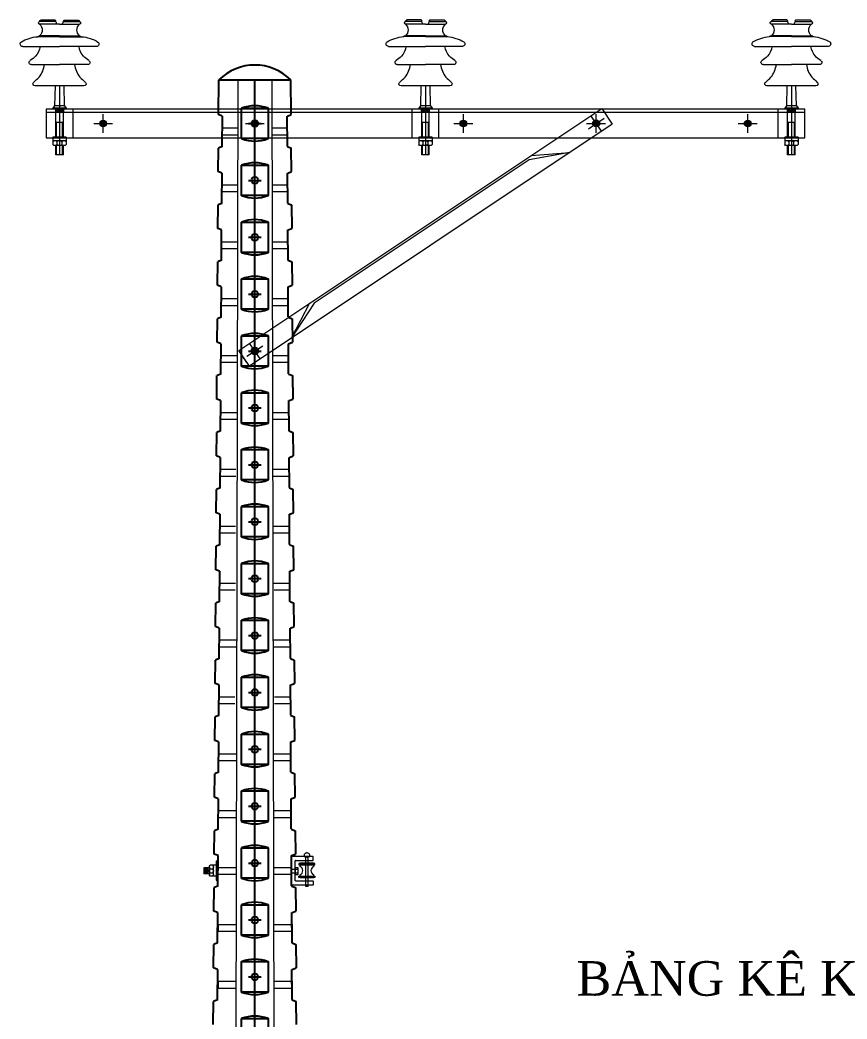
# Model space of a CAD drawing. Header units: millimetres. Extents: x 330554 to 656471, y 11007 to 130943.
# Drawn here: x 368000 to 370181, y 93513 to 96147 of the extents above; entities that cross this region are included whole.
import ezdxf

# ---------------------------------------------------------------- set-up
doc = ezdxf.new("R2010")
doc.units = ezdxf.units.MM
doc.header["$LTSCALE"] = 6
doc.linetypes.add('CENTER', pattern=[50.8, 31.75, -6.35, 6.35, -6.35])
doc.linetypes.add('HIDDEN', pattern=[9.525, 6.35, -3.175])
for name, color, linetype in [('Bulon', 40, 'Continuous'), ('Nen', 7, 'Continuous'), ('tbi', 2, 'Continuous')]:
    doc.layers.add(name, color=color, linetype=linetype)
doc.layers.add('Text', color=7, linetype='Continuous', lineweight=13)
doc.styles.add('Times New Roman', font='times.ttf')

# ---------------------------------------------------------------- blocks, each defined once
blk = doc.blocks.new('dau tru DUL')
at = {"layer": 'Nen'}
for p, q in [((-0.6, -91.4), (0, 0)), ((0, 0), (190, 0)), ((50, 0), (140, 0)), ((190.5, -91.4), (190, 0)), ((9.2, -95.5), (-0.6, -91.4)), ((9.2, -175.1), (9.3, -95.5)), ((180.7, -175.1), (180.6, -95.5)), ((180.7, -95.5), (190.5, -91.4)), ((-1.5, -241.4), (-1.2, -179.6)), ((8.9, -175.6), (-1.2, -179.6)), ((181, -175.6), (191, -179.8)), ((191.4, -241.4), (191, -179.8)), ((8.3, -245.5), (-1.5, -241.4)), ((8.3, -325.1), (8.4, -245.5)), ((181.6, -325.1), (181.5, -245.5)), ((181.6, -245.5), (191.4, -241.4)), ((-2.4, -391.4), (-2, -329.6)), ((8, -325.6), (-2, -329.6)), ((181.9, -325.6), (191.9, -329.6)), ((191.9, -329.6), (192.3, -391.4)), ((7.4, -395.5), (-2.4, -391.4)), ((182.5, -395.5), (192.3, -391.4)), ((7.4, -475.1), (7.5, -395.5)), ((182.5, -475.1), (182.3, -395.5)), ((-3.3, -541.4), (-2.9, -479.6)), ((7.1, -475.6), (-2.9, -479.6)), ((182.8, -475.6), (192.8, -479.6)), ((192.8, -479.6), (193.1, -541.4)), ((6.6, -545.5), (-3.3, -541.4)), ((6.6, -625.1), (6.7, -545.5)), ((183.3, -625.1), (183.2, -545.5)), ((183.3, -545.5), (193.1, -541.4)), ((-4.1, -691.4), (-3.8, -629.6)), ((6.2, -625.6), (-3.8, -629.6)), ((183.6, -625.6), (193.7, -629.6)), ((193.7, -629.6), (194, -691.4)), ((5.7, -695.5), (-4.1, -691.4)), ((5.7, -775.1), (5.8, -695.5)), ((184.2, -775.1), (184.1, -695.5)), ((184.2, -695.5), (194, -691.4)), ((-5, -841.4), (-5, -779.6)), ((5.4, -775.6), (-4.7, -779.6)), ((184.5, -775.6), (194.5, -779.6)), ((194.5, -779.6), (194.9, -841.4)), ((4.8, -845.5), (-5, -841.4)), ((185.1, -845.5), (194.9, -841.4)), ((4.8, -925.1), (4.9, -845.5)), ((185.1, -925.1), (185, -845.5)), ((-5.9, -991.4), (-5.5, -929.6)), ((-5.9, -991.4), (-5.5, -929.6)), ((4.5, -925.6), (-5.5, -929.6)), ((4.5, -925.6), (-5.5, -929.6)), ((185.4, -925.6), (195.4, -929.6)), ((185.4, -925.6), (195.4, -929.6)), ((195.4, -929.6), (195.8, -991.4)), ((195.4, -929.6), (195.8, -991.4)), ((3.9, -995.5), (-5.9, -991.4)), ((3.9, -995.5), (-5.9, -991.4)), ((3.9, -1075.1), (4, -995.5)), ((186, -1075.1), (185.8, -995.5)), ((186, -995.5), (195.8, -991.4)), ((186, -995.5), (195.8, -991.4)), ((-6.8, -1141.4), (-6.4, -1079.6)), ((3.6, -1075.6), (-6.4, -1079.6)), ((186.3, -1075.6), (196.3, -1079.6)), ((196.7, -1141.4), (196.3, -1079.6)), ((3.1, -1145.4), (-6.8, -1141.4)), ((3.1, -1225.1), (3.2, -1145.4)), ((186.8, -1225.1), (186.7, -1145.4)), ((186.8, -1145.4), (196.7, -1141.4)), ((-7.6, -1291.4), (-7.3, -1229.6)), ((2.7, -1225.6), (-7.3, -1229.6)), ((187.1, -1225.6), (197.2, -1229.6)), ((197.5, -1291.4), (197.2, -1229.6)), ((2.2, -1295.4), (-7.6, -1291.4)), ((2.2, -1295.4), (-7.6, -1291.4)), ((2.2, -1375.1), (2.3, -1295.4)), ((2.2, -1375.1), (2.3, -1295.4)), ((187.7, -1375.1), (187.6, -1295.4)), ((187.7, -1375.1), (187.6, -1295.4)), ((187.7, -1295.4), (197.5, -1291.4)), ((187.7, -1295.4), (197.5, -1291.4)), ((-8.5, -1441.4), (-8.2, -1379.6)), ((-8.5, -1441.4), (-8.2, -1379.6)), ((1.9, -1375.6), (-8.2, -1379.6)), ((1.9, -1375.6), (-8.2, -1379.6)), ((188, -1375.6), (198, -1379.6)), ((188, -1375.6), (198, -1379.6)), ((198.4, -1441.4), (198, -1379.6)), ((198.4, -1441.4), (198, -1379.6)), ((1.3, -1445.4), (-8.5, -1441.4)), ((1.3, -1445.4), (-8.5, -1441.4)), ((1.3, -1525.1), (1.4, -1445.4)), ((1.3, -1525.1), (1.4, -1445.4)), ((188.6, -1525.1), (188.5, -1445.4)), ((188.6, -1525.1), (188.5, -1445.4)), ((188.6, -1445.4), (198.4, -1441.4)), ((188.6, -1445.4), (198.4, -1441.4)), ((1, -1525.6), (-9, -1529.6)), ((188.9, -1525.6), (198.9, -1529.6)), ((-9.4, -1591.4), (-9, -1529.6)), ((198.9, -1529.6), (199.3, -1591.4)), ((0.4, -1595.4), (-9.4, -1591.4)), ((0.4, -1675.1), (0.5, -1595.4)), ((189.5, -1675.1), (189.3, -1595.4)), ((189.5, -1595.4), (199.3, -1591.4)), ((-10.3, -1741.4), (-9.9, -1679.6)), ((0.1, -1675.6), (-9.9, -1679.6)), ((189.8, -1675.6), (199.8, -1679.6)), ((189.8, -1675.6), (199.8, -1679.6)), ((200.2, -1741.4), (199.8, -1679.6)), ((-0.4, -1745.4), (-10.3, -1741.4)), ((-0.4, -1745.4), (-10.3, -1741.4)), ((-0.4, -1825.1), (-0.3, -1745.4)), ((190.3, -1825.1), (190.2, -1745.4)), ((190.3, -1745.4), (200.2, -1741.4)), ((-11.1, -1891.4), (-10.8, -1829.6)), ((-0.7, -1825.6), (-10.8, -1829.6)), ((190.6, -1825.6), (200.7, -1829.6)), ((201, -1891.4), (200.7, -1829.6)), ((-1.3, -1895.4), (-11.1, -1891.4)), ((-1.3, -1975.1), (-1.2, -1895.4)), ((191.2, -1975.1), (191.1, -1895.4)), ((191.2, -1895.4), (201, -1891.4)), ((-1.6, -1975.6), (-11.7, -1979.6)), ((-1.6, -1975.6), (-11.7, -1979.6)), ((191.5, -1975.6), (201.5, -1979.6)), ((-12, -2041.4), (-11.7, -1979.6)), ((201.5, -1979.6), (201.9, -2041.4)), ((-2.1, -2045.4), (-12, -2041.4)), ((-2.1, -2045.4), (-12, -2041.4)), ((-2.2, -2125.1), (-2.1, -2045.4)), ((-2.2, -2125.1), (-2.1, -2045.4)), ((192, -2045.4), (201.9, -2041.4)), ((192, -2045.4), (201.9, -2041.4)), ((192.1, -2125.1), (192, -2045.4)), ((192.1, -2125.1), (192, -2045.4)), ((-12.9, -2191.4), (-12.5, -2129.6)), ((-12.9, -2191.4), (-12.5, -2129.6)), ((-2.5, -2125.6), (-12.5, -2129.6)), ((-2.5, -2125.6), (-12.5, -2129.6)), ((192.4, -2125.6), (202.4, -2129.6)), ((192.4, -2125.6), (202.4, -2129.6)), ((202.4, -2129.6), (202.8, -2191.4)), ((202.4, -2129.6), (202.8, -2191.4)), ((-3.1, -2195.4), (-12.9, -2191.4)), ((-3.1, -2275.1), (-3, -2195.4)), ((193, -2275.1), (192.8, -2195.4)), ((193, -2195.4), (202.8, -2191.4)), ((-3, -2226.3), (-3, -2244.3)), ((-3, -2226.3), (-3, -2244.3)), ((192.9, -2226.3), (192.9, -2244.3)), ((192.9, -2226.3), (192.9, -2244.3)), ((-13.8, -2341), (-13.4, -2279.6)), ((-3.4, -2275.6), (-13.4, -2279.6)), ((-3.4, -2275.6), (-13.4, -2279.6)), ((193.3, -2275.6), (203.3, -2279.6)), ((193.3, -2275.6), (203.3, -2279.6)), ((203.3, -2279.6), (203.7, -2341)), ((-3.1, -2345.4), (-13.8, -2341)), ((193, -2345.4), (203.7, -2341)), ((-3.1, -2425.1), (-3, -2345.4)), ((193, -2425.1), (192.8, -2345.4)), ((-3, -2376.3), (-3, -2394.3)), ((-3, -2376.3), (-3, -2394.3)), ((192.9, -2376.3), (192.9, -2394.3)), ((192.9, -2376.3), (192.9, -2394.3)), ((-14.6, -2491), (-14.3, -2429.9)), ((-14.6, -2491), (-14.3, -2429.9)), ((-3.4, -2425.6), (-14.3, -2429.9)), ((-3.4, -2425.6), (-14.3, -2429.9)), ((193.3, -2425.6), (204.2, -2429.9)), ((193.3, -2425.6), (204.2, -2429.9)), ((204.5, -2491), (204.2, -2429.9)), ((204.5, -2491), (204.2, -2429.9))]:
    blk.add_line(p, q, dxfattribs=at)
at = {"layer": 'Nen', "linetype": 'HIDDEN', "lineweight": 5, "ltscale": 100}
for p, q in [((50, 0), (42.8, -3849.9)), ((140, 0), (147.2, -3817)), ((9.2, -126.6), (49.3, -126.6)), ((140.6, -126.6), (180.4, -126.6)), ((9.2, -144.6), (49.2, -144.6)), ((140.7, -144.6), (180.4, -144.6)), ((8.4, -276.6), (48.6, -276.6)), ((141.2, -276.6), (181.5, -276.6)), ((8.3, -294.6), (48.5, -294.6)), ((141.3, -294.6), (181.5, -294.6)), ((7.5, -426.6), (47.9, -426.6)), ((7.5, -444.6), (47.8, -444.6)), ((141.8, -426.6), (182.4, -426.6)), ((141.9, -444.6), (182.4, -444.6)), ((9.2, -576.6), (47.2, -576.6)), ((142.5, -576.6), (183.3, -576.6)), ((9.2, -594.6), (47.1, -594.6)), ((142.5, -594.6), (183.3, -594.6)), ((5.7, -726.6), (46.5, -726.6)), ((143.1, -726.6), (184.1, -726.6)), ((5.7, -744.6), (46.4, -744.6)), ((143.1, -744.6), (184.2, -744.6)), ((4.8, -894.6), (48.3, -894.6)), ((4.9, -876.6), (48.3, -876.6)), ((141.7, -876.6), (185, -876.6)), ((141.7, -894.6), (185, -894.6)), ((4, -1026.6), (45, -1026.6)), ((144.3, -1026.6), (185.9, -1026.6)), ((4, -1044.6), (45, -1044.6)), ((144.4, -1044.6), (185.9, -1044.6)), ((3.1, -1176.6), (44.3, -1176.6)), ((144.9, -1176.6), (186.8, -1176.6)), ((3.1, -1194.6), (44.2, -1194.6)), ((145, -1194.6), (186.8, -1194.6)), ((2.2, -1326.6), (43.6, -1326.6)), ((145.5, -1326.6), (187.6, -1326.6)), ((2.2, -1344.6), (43.5, -1344.6)), ((145.6, -1344.6), (187.7, -1344.6)), ((1.3, -1494.6), (47.2, -1494.6)), ((1.4, -1476.6), (47.2, -1476.6)), ((142.8, -1476.6), (188.5, -1476.6)), ((142.8, -1494.6), (188.5, -1494.6)), ((0.5, -1626.6), (42.2, -1626.6)), ((146.8, -1626.6), (189.4, -1626.6)), ((0.5, -1644.6), (42.1, -1644.6)), ((146.8, -1644.6), (189.4, -1644.6)), ((-0.4, -1776.6), (46.6, -1776.6)), ((143.4, -1776.6), (190.3, -1776.6)), ((-0.4, -1794.6), (46.6, -1794.6)), ((143.4, -1794.6), (190.3, -1794.6)), ((-1.3, -1926.6), (46.4, -1926.6)), ((-1.3, -1944.6), (46.3, -1944.6)), ((143.6, -1926.6), (191.1, -1926.6)), ((143.7, -1944.6), (191.2, -1944.6)), ((-2.1, -2076.6), (46.1, -2076.6)), ((143.9, -2076.6), (192, -2076.6)), ((-2.2, -2094.6), (46, -2094.6)), ((144, -2094.6), (192, -2094.6)), ((-3, -2226.6), (45.8, -2226.6)), ((144.2, -2226.6), (192.9, -2226.6)), ((-3, -2244.6), (45.8, -2244.6)), ((144.2, -2244.6), (192.9, -2244.6)), ((-3, -2376.6), (45.5, -2376.6)), ((-3, -2394.6), (45.5, -2394.6)), ((144.5, -2376.6), (192.9, -2376.6)), ((144.5, -2394.6), (192.9, -2394.6))]:
    blk.add_line(p, q, dxfattribs=at)
at = {"layer": 'Nen', "linetype": 'CENTER', "ltscale": 50}
blk.add_line((95, -3831.8), (95, 0), dxfattribs=at)
at = {"layer": 'Nen', "linetype": 'CENTER', "ltscale": 100}
for p, q in [((78.6, -115), (111.4, -115)), ((78.6, -265), (111.4, -265)), ((78.6, -415), (111.4, -415)), ((78.6, -565), (111.4, -565)), ((78.6, -715), (111.4, -715)), ((78.6, -865), (111.4, -865)), ((78.6, -1015), (111.4, -1015)), ((78.6, -1165), (111.4, -1165)), ((78.6, -1315), (111.4, -1315)), ((78.6, -1465), (111.4, -1465)), ((78.6, -1615), (111.4, -1615)), ((78.6, -1765), (111.4, -1765)), ((78.6, -1915), (111.4, -1915)), ((78.6, -2065), (111.4, -2065)), ((78.6, -2215), (111.4, -2215)), ((78.6, -2365), (111.4, -2365))]:
    blk.add_line(p, q, dxfattribs=at)
at = {"layer": 'Nen'}
for points in [[(60, -74.9), (130, -74.9), (130, -154.9), (60, -154.9)], [(60, -224.9), (130, -224.9), (130, -304.9), (60, -304.9)], [(60, -374.9), (130, -374.9), (130, -454.9), (60, -454.9)], [(60, -524.9), (130, -524.9), (130, -604.9), (60, -604.9)], [(60, -674.9), (130, -674.9), (130, -754.9), (60, -754.9)], [(60, -824.9), (130, -824.9), (130, -904.9), (60, -904.9)], [(60, -974.9), (130, -974.9), (130, -1054.9), (60, -1054.9)], [(60, -1124.9), (130, -1124.9), (130, -1204.9), (60, -1204.9)], [(60, -1274.9), (130, -1274.9), (130, -1354.9), (60, -1354.9)], [(60, -1424.9), (130, -1424.9), (130, -1504.9), (60, -1504.9)], [(60, -1574.9), (130, -1574.9), (130, -1654.9), (60, -1654.9)], [(60, -1724.9), (130, -1724.9), (130, -1804.9), (60, -1804.9)], [(60, -1874.9), (130, -1874.9), (130, -1954.9), (60, -1954.9)], [(60, -2024.9), (130, -2024.9), (130, -2104.9), (60, -2104.9)], [(60, -2174.9), (130, -2174.9), (130, -2254.9), (60, -2254.9)], [(60, -2324.9), (130, -2324.9), (130, -2404.9), (60, -2404.9)], [(60, -2474.9), (130, -2474.9), (130, -2554.9), (60, -2554.9)]]:
    blk.add_lwpolyline(points, close=True, dxfattribs=at)
for centre in [(95, -115), (95, -265), (95, -415), (95, -565), (95, -715), (95, -865), (95, -1015), (95, -1165), (95, -1315), (95, -1465), (95, -1615), (95, -1765), (95, -1915), (95, -2065), (95, -2215), (95, -2365)]:
    blk.add_circle(centre, 9, dxfattribs=at)
for centre, radius, start, end in [((95, -95.7), 134.8, 45.1967, 134.8033), ((95, -164.6), 96.2, 68.6741, 111.3259), ((95, -65.3), 96.2, 248.6741, 291.3259), ((8.7, -175.1), 0.5, 292.6944, 359.9263), ((8.7, -175.1), 0.5, 292.6944, 359.9263), ((181.2, -175.1), 0.5, 180.0737, 247.3056), ((181.2, -175.1), 0.5, 180.0737, 247.3056), ((190.5, -180.1), 0.494, 2.9435, 79.2071), ((190.5, -180.1), 0.494, 2.9435, 79.2071), ((95, -314.6), 96.2, 68.6741, 111.3259), ((95, -215.3), 96.2, 248.6741, 291.3259), ((7.8, -325.1), 0.5, 292.6944, 359.9263), ((7.8, -325.1), 0.5, 292.6944, 359.9263), ((182.1, -325.1), 0.5, 180.0737, 247.3056), ((182.1, -325.1), 0.5, 180.0737, 247.3056), ((95, -464.6), 96.2, 68.6741, 111.3259), ((95, -365.3), 96.2, 248.6741, 291.3259), ((6.9, -475.1), 0.5, 292.6944, 359.9263), ((6.9, -475.1), 0.5, 292.6944, 359.9263), ((183, -475.1), 0.5, 180.0737, 247.3056), ((183, -475.1), 0.5, 180.0737, 247.3056), ((95, -614.6), 96.2, 68.6741, 111.3259), ((95, -515.3), 96.2, 248.6741, 291.3259), ((6.1, -625.1), 0.5, 292.6944, 359.9263), ((6.1, -625.1), 0.5, 292.6944, 359.9263), ((183.8, -625.1), 0.5, 180.0737, 247.3056), ((183.8, -625.1), 0.5, 180.0737, 247.3056), ((95, -764.6), 96.2, 68.6741, 111.3259), ((95, -665.3), 96.2, 248.6741, 291.3259), ((5.2, -775.1), 0.5, 292.6944, 359.9263), ((5.2, -775.1), 0.5, 292.6944, 359.9263), ((184.7, -775.1), 0.5, 180.0737, 247.3056), ((184.7, -775.1), 0.5, 180.0737, 247.3056), ((95, -914.6), 96.2, 68.6741, 111.3259), ((95, -815.3), 96.2, 248.6741, 291.3259), ((4.3, -925.1), 0.5, 292.6944, 359.9263), ((4.3, -925.1), 0.5, 292.6944, 359.9263), ((185.6, -925.1), 0.5, 180.0737, 247.3056), ((185.6, -925.1), 0.5, 180.0737, 247.3056), ((95, -1064.6), 96.2, 68.6741, 111.3259), ((3.4, -1075.1), 0.5, 292.6944, 359.9263), ((3.4, -1075.1), 0.5, 292.6944, 359.9263), ((95, -965.3), 96.2, 248.6741, 291.3259), ((186.5, -1075.1), 0.5, 180.0737, 247.3056), ((186.5, -1075.1), 0.5, 180.0737, 247.3056), ((95, -1214.6), 96.2, 68.6741, 111.3259), ((95, -1115.3), 96.2, 248.6741, 291.3259), ((2.6, -1225.1), 0.5, 292.6944, 359.9263), ((2.6, -1225.1), 0.5, 292.6944, 359.9263), ((187.3, -1225.1), 0.5, 180.0737, 247.3056), ((95, -1364.6), 96.2, 68.6741, 111.3259), ((95, -1265.3), 96.2, 248.6741, 291.3259), ((1.7, -1375.1), 0.5, 292.6944, 359.9263), ((1.7, -1375.1), 0.5, 292.6944, 359.9263), ((188.2, -1375.1), 0.5, 180.0737, 247.3056), ((188.2, -1375.1), 0.5, 180.0737, 247.3056), ((188.2, -1375.1), 0.5, 180.0737, 247.3056), ((188.2, -1375.1), 0.5, 180.0737, 247.3056), ((95, -1514.6), 96.2, 68.6741, 111.3259), ((0.8, -1525.1), 0.5, 292.6944, 359.9263), ((0.8, -1525.1), 0.5, 292.6944, 359.9263), ((95, -1415.3), 96.2, 248.6741, 291.3259), ((189.1, -1525.1), 0.5, 180.0737, 247.3056), ((189.1, -1525.1), 0.5, 180.0737, 247.3056), ((95, -1664.6), 96.2, 68.6741, 111.3259), ((95, -1565.3), 96.2, 248.6741, 291.3259), ((-0.1, -1675.1), 0.5, 292.6944, 359.9263), ((-0.1, -1675.1), 0.5, 292.6944, 359.9263), ((190, -1675.1), 0.5, 180.0737, 247.3056), ((95, -1814.6), 96.2, 68.6741, 111.3259), ((95, -1715.3), 96.2, 248.6741, 291.3259), ((-0.9, -1825.1), 0.5, 292.6944, 359.9263), ((-0.9, -1825.1), 0.5, 292.6944, 359.9263), ((190.8, -1825.1), 0.5, 180.0737, 247.3056), ((190.8, -1825.1), 0.5, 180.0737, 247.3056), ((95, -1964.6), 96.2, 68.6741, 111.3259), ((-1.8, -1975.1), 0.5, 292.6944, 359.9263), ((-1.8, -1975.1), 0.5, 292.6944, 359.9263), ((95, -1865.3), 96.2, 248.6741, 291.3259), ((191.7, -1975.1), 0.5, 180.0737, 247.3056), ((191.7, -1975.1), 0.5, 180.0737, 247.3056), ((95, -2114.6), 96.2, 68.6741, 111.3259), ((95, -2015.3), 96.2, 248.6741, 291.3259), ((-2.7, -2125.1), 0.5, 292.6944, 359.9263), ((-2.7, -2125.1), 0.5, 292.6944, 359.9263), ((192.6, -2125.1), 0.5, 180.0737, 247.3056), ((192.6, -2125.1), 0.5, 180.0737, 247.3056), ((95, -2264.6), 96.2, 68.6741, 111.3259), ((95, -2165.3), 96.2, 248.6741, 291.3259), ((-3.6, -2275.1), 0.5, 292.6944, 359.9263), ((-3.6, -2275.1), 0.5, 292.6944, 359.9263), ((193.5, -2275.1), 0.5, 180.0737, 247.3056), ((193.5, -2275.1), 0.5, 180.0737, 247.3056), ((95, -2414.6), 96.2, 68.6741, 111.3259), ((95, -2315.3), 96.2, 248.6741, 291.3259), ((-3.6, -2425.1), 0.5, 292.6944, 359.9263), ((-3.6, -2425.1), 0.5, 292.6944, 359.9263), ((193.5, -2425.1), 0.5, 180.0737, 247.3056), ((193.5, -2425.1), 0.5, 180.0737, 247.3056), ((95, -2564.6), 96.2, 68.6741, 111.3259)]:
    blk.add_arc(centre, radius, start, end, dxfattribs=at)
blk = doc.blocks.new('ulevit+suongchi')
at = {"layer": 'Bulon', "lineweight": 9}
for p, q in [((256.2, 38.4), (200.8, 38.4)), ((200.8, -36.4), (200.8, 38.4)), ((210.5, -25.1), (210.5, 27.1)), ((210.5, -25.1), (210.5, 27.1)), ((212, 28.3), (256.2, 28.3)), ((212.1, 28.3), (212.1, 28.3)), ((212.1, 28.3), (212.1, 28.3)), ((212.1, 28.3), (212.1, 28.3)), ((212.1, 28.3), (212.1, 28.3)), ((212.1, 28.3), (212.1, 28.3)), ((212.1, 28.3), (212.1, 28.3)), ((212.1, 28.3), (212.1, 28.3)), ((234, 43.6), (233.6, 42.4)), ((234, 43.6), (233.6, 42.4)), ((233.6, 42.4), (233.6, 41.2)), ((233.6, 42.4), (233.6, 41.2)), ((233.6, 41.2), (233.6, 41.2)), ((233.6, 41.2), (233.6, 38.8)), ((233.6, 41.2), (233.6, 41.2)), ((233.6, 41.2), (233.6, 38.8)), ((233.6, 38.8), (248.9, 38.8)), ((233.6, 38.8), (233.6, 38.8)), ((233.6, 38.8), (248.9, 38.8)), ((233.6, 38.8), (233.6, 38.8)), ((233.6, 38.8), (233.6, 38.8)), ((234.8, 44.9), (234, 43.6)), ((234.8, 44.9), (234, 43.6)), ((235.6, 45.7), (234.8, 44.9)), ((235.6, 45.7), (234.8, 44.9)), ((236.4, 46.5), (235.6, 45.7)), ((236.4, 46.5), (235.6, 45.7)), ((237.6, 47.3), (236.4, 46.5)), ((237.6, 47.3), (236.4, 46.5)), ((238.8, 47.7), (237.6, 47.3)), ((238.8, 47.7), (237.6, 47.3)), ((237.6, 36.8), (237.6, -39.6)), ((244.5, 36.8), (237.6, 36.8)), ((237.6, 36.8), (237.6, 36.8)), ((240, 48.1), (238.8, 47.7)), ((240, 48.1), (238.8, 47.7)), ((241.7, 48.1), (240, 48.1)), ((241.7, 48.1), (240, 48.1)), ((243.3, 47.7), (241.7, 48.1)), ((243.3, 47.7), (241.7, 48.1)), ((244.5, 47.3), (243.3, 47.7)), ((244.5, 47.3), (243.3, 47.7)), ((245.7, 46.5), (244.5, 47.3)), ((245.7, 46.5), (244.5, 47.3)), ((244.5, -39.6), (244.5, 36.8)), ((246.9, 45.7), (245.7, 46.5)), ((246.9, 45.7), (245.7, 46.5)), ((247.7, 44.5), (246.9, 45.7)), ((247.7, 44.5), (246.9, 45.7)), ((248.5, 42.8), (247.7, 44.5)), ((248.5, 42.8), (247.7, 44.5)), ((248.9, 41.2), (248.5, 42.8)), ((248.9, 41.2), (248.5, 42.8)), ((248.9, 38.8), (248.9, 41.2)), ((248.9, 38.8), (248.9, 41.2)), ((257.4, 37.2), (257.4, 37.6)), ((257.4, 37.2), (257.4, 37.6)), ((257.4, 29.5), (257.4, 37.2)), ((257.4, 29.5), (257.4, 37.2)), ((257.4, 29.1), (257.4, 29.5)), ((257.4, 29.5), (257.4, 29.5)), ((257.4, 29.5), (257.4, 29.5)), ((257.4, 29.1), (257.4, 29.5)), ((257.4, 29.5), (257.4, 29.5)), ((257.4, 29.5), (257.4, 29.5)), ((218.2, 4.4), (200.8, 4.4)), ((210.5, 8.9), (210.5, -8.9)), ((218.2, 8.9), (210.5, 8.9)), ((218.2, -8.9), (218.2, 8.9)), ((218.2, -4.4), (218.2, 4.4)), ((219.8, 19.8), (219.8, 17)), ((262.3, 19.8), (219.8, 19.8)), ((219.8, 17), (219.8, 17)), ((219.8, 17), (262.3, 17)), ((223.1, 19.8), (223.1, 21.4)), ((259, 21.4), (223.1, 21.4)), ((223.1, 12.5), (223.1, 17)), ((259, 17), (223.1, 17)), ((259, 17), (223.1, 17)), ((223.5, 19.8), (259, 19.8)), ((259, 19.8), (259, 21.4)), ((259, 12.5), (259, 17)), ((259, 12.5), (259, 17)), ((262.3, 17), (262.3, 19.8)), ((200.8, -4.4), (218.2, -4.4)), ((210.5, -8.9), (218.2, -8.9)), ((212.1, -26.3), (211.9, -26.3)), ((256.6, -26.3), (212.1, -26.3)), ((256.6, -26.3), (212.1, -26.3)), ((219.8, -16.6), (219.8, -13.3)), ((219.8, -13.3), (219.8, -13.3)), ((219.8, -13.3), (262.3, -13.3)), ((262.3, -16.6), (219.8, -16.6)), ((223.1, -13.3), (223.1, -9.3)), ((223.1, -13.3), (259, -13.3)), ((223.1, -13.3), (259, -13.3)), ((223.1, -16.6), (223.1, -17.8)), ((259, -17.8), (223.1, -17.8)), ((223.5, -16.6), (259, -16.6)), ((257, -26.3), (256.6, -26.3)), ((257, -26.3), (256.6, -26.3)), ((259, -13.3), (259, -9.3)), ((259, -13.3), (259, -9.3)), ((259, -13.3), (259, -13.3)), ((259, -13.3), (259, -13.3)), ((259, -13.3), (259, -13.3)), ((259, -16.6), (259, -17.8)), ((262.3, -13.3), (262.3, -16.6)), ((200.8, -36.4), (256.6, -36.4)), ((200.8, -36.4), (256.6, -36.4)), ((237.6, -39.6), (244.5, -39.6)), ((256.6, -36.4), (257, -36.4)), ((256.6, -36.4), (257, -36.4)), ((258.2, -35.6), (258.2, -27.1))]:
    blk.add_line(p, q, dxfattribs=at)
for centre, radius, start, end in [((211.9, 26.9), 1.37, 87.2421, 173.3386), ((256.3, 37.3), 1.11, 15.0591, 97.5608), ((256.3, 29.4), 1.11, 262.4392, 344.9409), ((218.6, 1.6), 11.8, 292.3979, 67.6021), ((263.5, 1.6), 11.8, 112.3979, 247.6021), ((211.9, -24.9), 1.37, 186.6614, 272.7579), ((257.2, -27.4), 1.11, 15.0591, 97.5608), ((257.2, -35.3), 1.11, 262.4392, 344.9409)]:
    blk.add_arc(centre, radius, start, end, dxfattribs=at)
blk = doc.blocks.new('duoi bulon mat')
at = {"layer": 'Bulon', "lineweight": 9, "ltscale": 20}
for p, q in [((69507.3, 40365.9), (69502.3, 40365.9)), ((69507.3, 40347.9), (69502.3, 40347.9))]:
    blk.add_line(p, q, dxfattribs=at)
at = {"layer": 'Bulon', "lineweight": 9}
for p, q in [((69507.3, 40371.1), (69507.3, 40342.8)), ((69507.3, 40371.1), (69514.2, 40371.1)), ((69514.2, 40342.8), (69514.2, 40371.1)), ((69514.2, 40371.1), (69522.6, 40371.1)), ((69522.6, 40361.7), (69516.5, 40361.7)), ((69524.9, 40366.5), (69524.9, 40346.8)), ((69524.9, 40364.2), (69539.3, 40364.2)), ((69529.2, 40364.2), (69529.2, 40348.2)), ((69532.8, 40364.2), (69532.8, 40348.2)), ((69536.4, 40364.2), (69536.4, 40348.2)), ((69539.3, 40364.2), (69539.3, 40348.2)), ((69507.3, 40342.8), (69514.2, 40342.8)), ((69514.2, 40342.8), (69522.6, 40342.8)), ((69522.6, 40351.4), (69516.5, 40351.4)), ((69524.9, 40348.2), (69539.3, 40348.2))]:
    blk.add_line(p, q, dxfattribs=at)
at = {"layer": 'Bulon', "lineweight": 9, "ltscale": 20}
blk.add_lwpolyline([(69502.3, 40381.9), (69507.3, 40381.9), (69507.3, 40331.9), (69502.3, 40331.9)], close=True, dxfattribs=at)
blk.add_lwpolyline([(69502.3, 40364.9), (69507.3, 40364.9), (69507.3, 40349), (69502.3, 40349)], dxfattribs=at)
at = {"layer": 'Bulon', "lineweight": 9}
for centre, radius, start, end in [((69520.2, 40366.4), 6.01, 128.1508, 231.8492), ((69521, 40356.5), 6.81, 131.4227, 228.5773), ((69518.9, 40366.4), 6.01, 308.1508, 51.8492), ((69518.1, 40356.5), 6.81, 311.4227, 48.5773), ((69519.4, 40347.1), 5.22, 123.9737, 236.0263), ((69519.7, 40347.1), 5.22, 303.9737, 56.0263)]:
    blk.add_arc(centre, radius, start, end, dxfattribs=at)
blk = doc.blocks.new('sudung+ty')
at = {"layer": 'tbi', "color": 241, "lineweight": 9}
for p, q in [((-9.7, 231.3), (-52.7, 231.3)), ((0, 224.2), (-52.7, 224.2)), ((-11.7, 235.4), (-49.2, 235.4)), ((0, 224.2), (52.7, 224.2)), ((9.7, 231.3), (52.7, 231.3)), ((11.7, 235.4), (49.2, 235.4)), ((0, 191.4), (-58, 191.4)), ((0, 193.8), (-52.7, 193.8)), ((0, 193.8), (52.7, 193.8)), ((0, 191.4), (58, 191.4)), ((-97.2, 165.7), (0, 165.7)), ((97.2, 165.7), (0, 165.7)), ((-74.4, 118.2), (0, 118.2)), ((74.4, 118.2), (0, 118.2)), ((-13, 9), (-12, 62)), ((0, 62), (0, -120)), ((12, 62), (13, 9)), ((-17.7, 3), (17.7, 3)), ((-17.7, 2.8), (-17.7, 0.5)), ((-13, 9), (-17.6, 3.1)), ((-17.2, 0), (17.2, 0)), ((-13, 9), (13, 9)), ((-10, -73.9), (-10, 0)), ((10, -73.9), (10, 0)), ((13, 9), (17.6, 3.1)), ((17.7, 2.8), (17.7, 0.5)), ((-10, -35), (10, -35)), ((-8, -73.9), (-8, -35)), ((8, -73.9), (8, -35)), ((-17.7, -73.9), (-17.7, -82.5)), ((-17.7, -73.9), (17.7, -73.9)), ((17.7, -73.9), (17.7, -82.5)), ((-17.7, -82.5), (-17.7, -93)), ((17.7, -82.5), (-17.7, -82.5)), ((-12, -95.9), (12.6, -95.9)), ((-10, -120), (-10, -95.9)), ((-8, -120), (-8, -95.9)), ((-5.9, -85.4), (-5.9, -93)), ((6.9, -85.4), (6.9, -93)), ((8, -120), (8, -95.9)), ((10, -120), (10, -95.9)), ((17.7, -82.5), (17.7, -93)), ((-10, -120), (10, -120))]:
    blk.add_line(p, q, dxfattribs=at)
blk.add_lwpolyline([(-39.8, 118.2, -0.142789), (-53.9, 84.8, 0.008387), (-67.4, 71.4, 0.841616), (-64.4, 62), (0, 62), (64.4, 62, 0.841616), (67.4, 71.4, 0.008387), (53.9, 84.8, -0.142789), (39.8, 118.2)], format="xyb", dxfattribs=at)
for centre, radius, start, end in [((-52.1, 227.8), 3.57, 100.3889, 259.6111), ((-48.6, 231.3), 4.12, 98.4897, 180.3077), ((-65.7, 209), 20, 310.4497, 49.5503), ((-13.9, 232.2), 3.82, 19.1895, 55.5758), ((1089.7, 612.3), 1163.4, 199.0024, 199.3988), ((-5.4, 226.5), 2.36, 195.7436, 254.5488), ((5.4, 226.5), 2.36, 285.4512, 344.2564), ((-1089.7, 612.3), 1163.4, 340.6012, 340.9976), ((13.9, 232.2), 3.82, 124.4242, 160.8105), ((65.7, 209), 20, 130.4497, 229.5503), ((48.6, 231.3), 4.12, 359.6923, 81.5103), ((52.1, 227.8), 3.57, 280.3889, 79.6111), ((-50.4, 94.3), 97.4, 94.4415, 121.4968), ((-52.9, 187.1), 6.69, 88.4025, 139.5225), ((52.9, 187.1), 6.69, 40.4775, 91.5975), ((50.4, 94.3), 97.4, 58.5032, 85.5585), ((-97.2, 172.2), 6.57, 128.4953, 270.0848), ((-98.7, 171.6), 47.6, 318.24, 352.8721), ((98.7, 171.6), 47.6, 187.1279, 221.76), ((97.2, 172.2), 6.57, 269.9152, 51.5047), ((-125.5, 200.3), 86.7, 303.7476, 315.8635), ((125.5, 200.3), 86.7, 224.1365, 236.2524), ((-75.1, 123.4), 5.25, 115.3847, 277.3944), ((75.1, 123.4), 5.25, 262.6056, 64.6153), ((-17.2, 2.8), 0.5, 141.9419, 180), ((-17.2, 0.5), 0.5, 180, 270), ((17.2, 0.5), 0.5, 270, 0), ((17.2, 2.8), 0.5, 0, 38.0581), ((-11.8, -90), 7.51, 38.1508, 141.8492), ((-11.8, -88.4), 7.51, 218.1508, 321.8492), ((0.5, -91), 8.52, 41.4227, 138.5773), ((0.5, -87.4), 8.52, 221.4227, 318.5773), ((12.3, -89), 6.52, 33.9737, 146.0263), ((12.3, -89.4), 6.52, 213.9737, 326.0263)]:
    blk.add_arc(centre, radius, start, end, dxfattribs=at)
blk = doc.blocks.new('Xa2000 lech 2-3')
at = {"layer": 'Nen', "lineweight": 9}
for points in [[(-504, 37.5), (-526, 37.5), (-526, 29.5), (-504, 29.5)], [(461, 37.5), (439, 37.5), (439, 29.5), (461, 29.5)], [(1426, 37.5), (1404, 37.5), (1404, 29.5), (1426, 29.5)]]:
    blk.add_hatch(color=256, dxfattribs=at).paths.add_polyline_path(points)
h = blk.add_hatch(color=256, dxfattribs=at)
edge = h.paths.add_edge_path()
edge.add_arc((-400, 0), 9, 0, 360)
h = blk.add_hatch(color=256, dxfattribs=at)
edge = h.paths.add_edge_path()
edge.add_arc((0, 0), 9, 0, 360)
h = blk.add_hatch(color=256, dxfattribs=at)
edge = h.paths.add_edge_path()
edge.add_arc((550, 0), 9, 0, 360)
h = blk.add_hatch(color=256, dxfattribs=at)
edge = h.paths.add_edge_path()
edge.add_arc((900, 0), 9, 0, 360)
h = blk.add_hatch(color=256, dxfattribs=at)
edge = h.paths.add_edge_path()
edge.add_arc((1300, 0), 9, 0, 360)
for p, q in [((-550, 37.5), (-550, 29.5)), ((-550, 29.5), (1450, 29.5)), ((-523.5, 29.5), (-523.5, 37.5)), ((-480, 37.5), (-480, -37.5)), ((415, -37.5), (415, 37.5)), ((485, -37.5), (485, 37.5)), ((1380, -37.5), (1380, 37.5)), ((-425, 0), (-375, 0)), ((-400, -25), (-400, 25)), ((-25, 0), (25, 0)), ((0, -25), (0, 25)), ((525, 0), (575, 0)), ((550, -25), (550, 25)), ((875, 0), (925, 0)), ((900, -25), (900, 25)), ((1275, 0), (1325, 0)), ((1300, -25), (1300, 25))]:
    blk.add_line(p, q, dxfattribs=at)
for points in [[(-550, -37.5), (1450, -37.5), (1450, 37.5), (-550, 37.5)], [(-504, 37.5), (-526, 37.5), (-526, 29.5), (-504, 29.5)], [(461, 37.5), (439, 37.5), (439, 29.5), (461, 29.5)], [(1426, 37.5), (1404, 37.5), (1404, 29.5), (1426, 29.5)]]:
    blk.add_lwpolyline(points, close=True, dxfattribs=at)
at = {"layer": 'Nen', "lineweight": 9, "ltscale": 20}
for points in [[(-515, 45), (-515, 22.4)], [(450, 45), (450, 22.4)], [(1415, 45), (1415, 22.4)]]:
    blk.add_lwpolyline(points, dxfattribs=at)
at = {"layer": 'Nen', "lineweight": 9}
for centre in [(-400, 0), (0, 0), (550, 0), (900, 0), (1300, 0)]:
    blk.add_circle(centre, 9, dxfattribs=at)
blk = doc.blocks.new('chong1150')
at = {"layer": 'Nen', "lineweight": 9}
h = blk.add_hatch(color=256, dxfattribs=at)
edge = h.paths.add_edge_path()
edge.add_arc((0, 0), 9, 0, 360)
h = blk.add_hatch(color=256, dxfattribs=at)
edge = h.paths.add_edge_path()
edge.add_arc((1082, 0), 9, 0, 360)
for p, q in [((-34, 25), (1116, 25)), ((-34, -25), (-34, 25)), ((-34, -13.3), (-34, 13.3)), ((-25, 0), (25, 0)), ((0, -25), (0, 25)), ((190.2, 25), (100, -25)), ((892.4, 25), (982, -25)), ((1057, 0), (1107, 0)), ((1082, -25), (1082, 25)), ((1116, 25), (1116, -25)), ((1116, -25), (-34, -25))]:
    blk.add_line(p, q, dxfattribs=at)
blk.add_lwpolyline([(982, -25), (882, 18.4), (200.6, 18.4), (100, -25)], dxfattribs=at)
for centre in [(0, 0), (1082, 0)]:
    blk.add_circle(centre, 9, dxfattribs=at)

msp = doc.modelspace()

# ---------------------------------------------------------------- block references
for name, p in [('dau tru DUL', (368524.095, 95989.046)), ('ulevit+suongchi', (368515.29, 93902.771))]:
    msp.add_blockref(name, p)
at = {"layer": 'Nen', "xscale": -1}
for p in [(368104.095, 95911.546), (369069.095, 95911.626), (370034.095, 95911.626)]:
    msp.add_blockref('sudung+ty', p, dxfattribs=at)
at = {"layer": 'Nen'}
msp.add_blockref('Xa2000 lech 2-3', (368619.095, 95874.046), dxfattribs=at)
at = {"layer": 'Nen', "rotation": 33.69006752179209}
msp.add_blockref('chong1150', (368619.095, 95274.046), dxfattribs=at)
at = {"layer": 'tbi', "xscale": -1}
msp.add_blockref('duoi bulon mat', (438024.228, 53547.175), dxfattribs=at)

# ---------------------------------------------------------------- texts
at = {"layer": 'Text', "style": 'Times New Roman'}
msp.add_text('BẢNG KÊ KHỐI LƯỢNG', height=91.125, dxfattribs=at).set_placement((369467.363, 93574.402))

doc.saveas('drawing.dxf')
